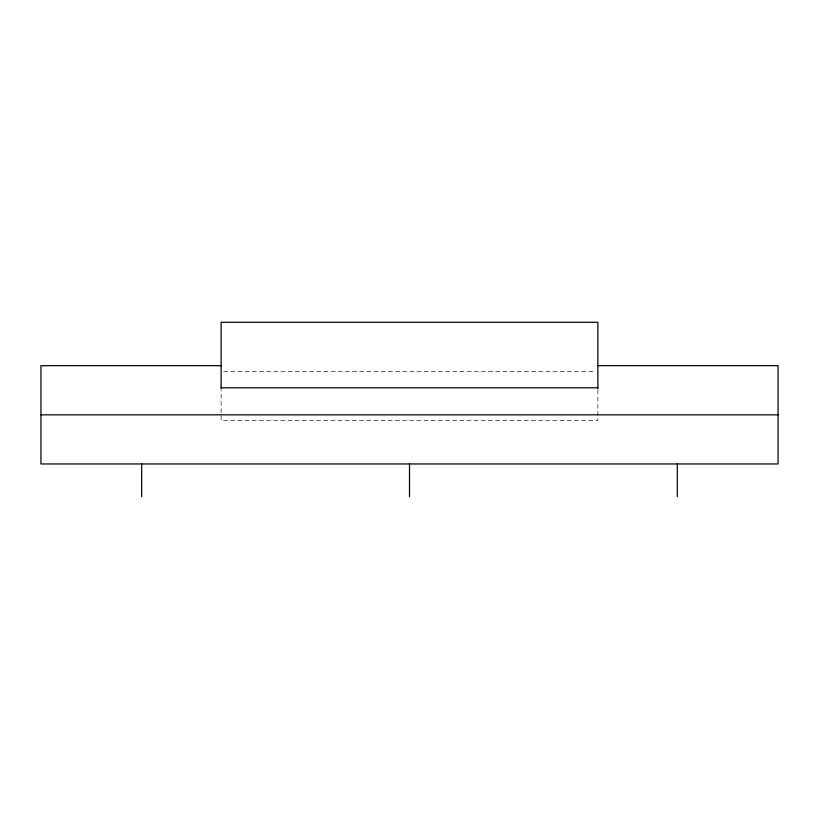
<?xml version="1.0" encoding="UTF-8"?>
<svg xmlns="http://www.w3.org/2000/svg" width="819" height="819" viewBox="0 0 819 819"><rect width="100%" height="100%" fill="white"/><g stroke="black" fill="none" stroke-linecap="round" stroke-linejoin="round"><path stroke-width="0.61" stroke-dasharray="4.09 3.07" d="M223.679 371.416L595.321 371.416M597.87 389.926L597.87 420.556L221.13 420.556L221.13 389.926"/><path stroke-width="1.23" d="M221.13 365.683L40.95 365.683L40.95 463.963L778.05 463.963L778.05 365.683L597.87 365.683M221.13 387.796L597.87 387.796M40.95 414.823L778.05 414.823M677.313 463.963L677.313 496.723M597.87 388.646L597.87 322.276L221.13 322.276L221.13 388.646M409.5 463.963L409.5 496.723M141.687 463.963L141.687 496.723"/></g></svg>
